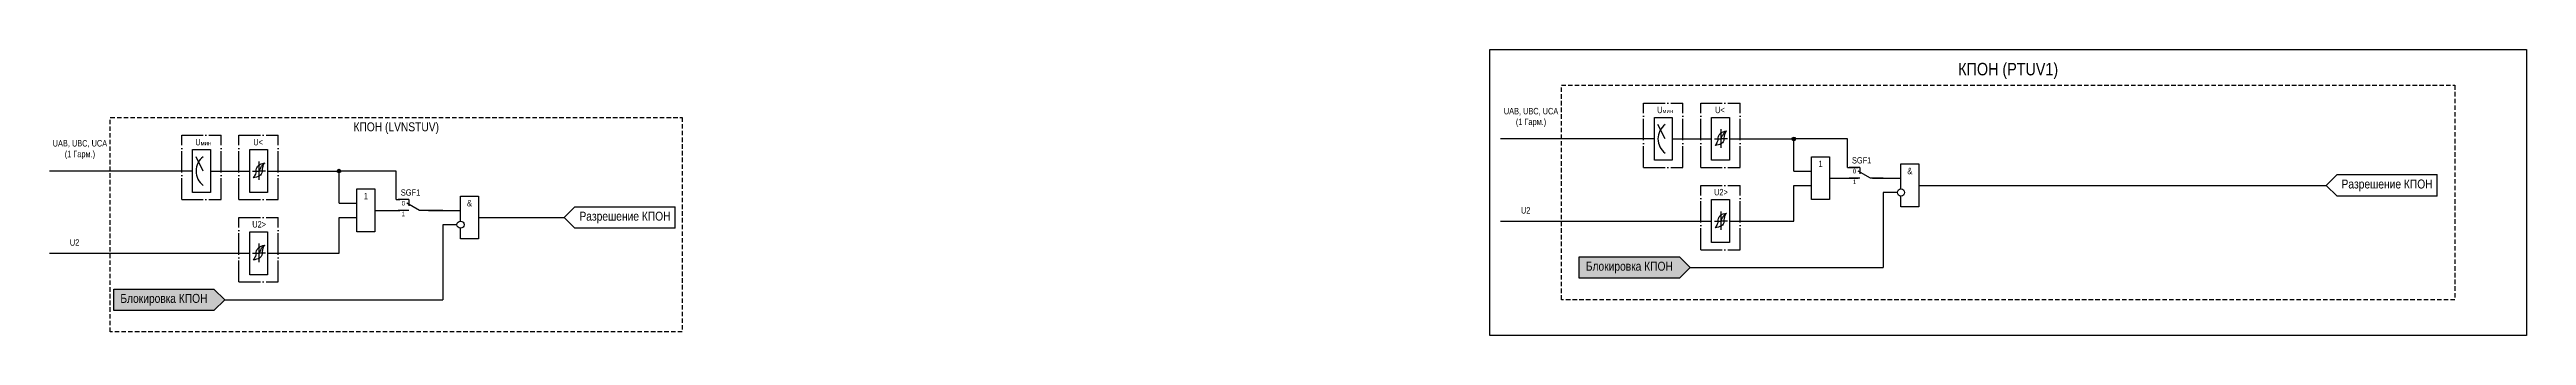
# Model space of a CAD drawing. Header units: millimetres. Extents: x -1768 to 451, y 0 to 125.
# Drawn here: x -1768 to -1075, y 0 to 80 of the extents above; entities that cross this region are included whole.
import ezdxf
from ezdxf.enums import TextEntityAlignment as Align

# ---------------------------------------------------------------- set-up
doc = ezdxf.new("R2010")
doc.units = ezdxf.units.MM
doc.linetypes.add('ACAD_ISO04W100', pattern=[30, 24, -3, 0, -3])
doc.linetypes.add('штриховая2', pattern=[0.375, 0.25, -0.125])
doc.layers.add('TEXT', color=7, linetype='Continuous', lineweight=25, true_color=0xffffff)
doc.layers.add('Основная', color=7, linetype='Continuous')
doc.styles.add('1.8_Gost_RD', font='ARIALN.TTF', dxfattribs={"height": 1.8})
doc.styles.add('2.5_Gost_RD', font='ARIALN.TTF', dxfattribs={"height": 2.5})
doc.styles.add('3.5_Gost_RD', font='ARIALN.TTF', dxfattribs={"height": 3.5})
doc.styles.add('Вывод', font='ARIALN.TTF', dxfattribs={"height": 2.5})
doc.styles.add('Компонент', font='ARIALN.TTF', dxfattribs={"height": 3.5})

# ---------------------------------------------------------------- blocks, each defined once
blk = doc.blocks.new('*U70')
at = {"layer": 'Основная', "linetype": 'ACAD_ISO04W100', "ltscale": 0.25}
for p, q in [((0, 0), (11, 0)), ((0, -18), (0, 0)), ((11, -18), (11, 0)), ((0, -18), (11, -18))]:
    blk.add_line(p, q, dxfattribs=at)
at = {"layer": 'Основная', "style": 'Компонент'}
blk.add_attdef('ОУ', text='', height=3.5, dxfattribs=at).set_placement((11, 0), align=Align.MIDDLE_CENTER)
blk = doc.blocks.new('*U82')
at = {"layer": 'Основная', "linetype": 'ACAD_ISO04W100', "ltscale": 0.25}
for p, q in [((0, 0), (11, 0)), ((0, -18), (0, 0)), ((11, -18), (11, 0)), ((0, -18), (11, -18))]:
    blk.add_line(p, q, dxfattribs=at)
at = {"layer": 'Основная', "style": 'Компонент'}
blk.add_attdef('ОУ', text='', height=3.5, dxfattribs=at).set_placement((11, 0), align=Align.MIDDLE_CENTER)
blk = doc.blocks.new('*U79')
at = {"layer": 'Основная', "color": 0}
blk.add_line((0, 0), (7, 4), dxfattribs=at)
at = {"layer": 'Основная', "ltscale": 0.35}
blk.add_line((6, 6), (6, 2.5), dxfattribs=at)
blk = doc.blocks.new('*U81')
at = {"layer": 'Основная', "color": 0}
for p, q in [((-3, 6), (-9, 6)), ((-3, 0), (-9, 0)), ((9, 0), (3, 0))]:
    blk.add_line(p, q, dxfattribs=at)
at = {"layer": 'Основная', "ltscale": 0.25, "xscale": -1}
blk.add_blockref('*U79', (3, 0), dxfattribs=at)
at = {"layer": 'Основная'}
for tag, height, style, p in [('В1', 2.5, 'Вывод', (-14, 6)), ('В2', 2.5, 'Вывод', (-6, 4)), ('ОУ', 3.5, 'Компонент', (-2, 10)), ('В3', 2.5, 'Вывод', (-6, -2))]:
    blk.add_attdef(tag, text='', height=height, dxfattribs=dict(at, style=style)).set_placement(p, align=Align.MIDDLE_CENTER)
blk = doc.blocks.new('Точка')
at = {"ltscale": 100}
h = blk.add_hatch(color=256, dxfattribs=at)
h.dxf.hatch_style = 1
edge = h.paths.add_edge_path()
edge.add_arc((0, 0), 0.5, 0, 360)
blk.add_circle((0, 0), 0.5, dxfattribs=at)

msp = doc.modelspace()

# ---------------------------------------------------------------- hatches: boundary and pattern name
at = {"ltscale": 100, "true_color": 0x5496bb}
h = msp.add_hatch(color=153, dxfattribs=at)
h.dxf.hatch_style = 1
h.paths.add_polyline_path([(-1340, 22), (-1312, 22), (-1309, 19), (-1312, 16), (-1340, 16)])
h = msp.add_hatch(color=153, dxfattribs=at)
h.dxf.hatch_style = 1
h.paths.add_polyline_path([(-1750, 13), (-1722, 13), (-1719, 10), (-1722, 7), (-1750, 7)])

# ---------------------------------------------------------------- linework, layer by layer
at = {"ltscale": 100}
for p, q in [((-1319, 59.5), (-1319, 61)), ((-1319, 61), (-1314, 61)), ((-1319, 52), (-1319, 60)), ((-1314, 61), (-1314, 55)), ((-1303, 59.5), (-1303, 61)), ((-1303, 61), (-1298, 61)), ((-1303, 52), (-1303, 60)), ((-1298, 61), (-1298, 55)), ((-1728, 50.5), (-1728, 52)), ((-1728, 52), (-1723, 52)), ((-1728, 43), (-1728, 51)), ((-1723, 52), (-1723, 46)), ((-1712, 50.5), (-1712, 52)), ((-1712, 52), (-1707, 52)), ((-1712, 43), (-1712, 51)), ((-1707, 52), (-1707, 46)), ((-1319, 55), (-1362, 55)), ((-1319, 49), (-1319, 52)), ((-1314, 49), (-1319, 49)), ((-1314, 55), (-1314, 49)), ((-1303, 49), (-1303, 52)), ((-1298, 49), (-1303, 49)), ((-1298, 55), (-1280, 55)), ((-1298, 55), (-1298, 49)), ((-1280, 46), (-1280, 55)), ((-1265, 55), (-1280, 55)), ((-1275, 44.5), (-1275, 50)), ((-1275, 50), (-1270, 50)), ((-1270, 50), (-1270, 40)), ((-1265, 47), (-1265, 55)), ((-1728, 46), (-1768, 46)), ((-1728, 40), (-1728, 43)), ((-1723, 46), (-1723, 40)), ((-1712, 40), (-1712, 43)), ((-1707, 46), (-1687, 46)), ((-1707, 46), (-1707, 40)), ((-1687, 37), (-1687, 46)), ((-1671, 46), (-1687, 46)), ((-1671, 38), (-1671, 46)), ((-1280, 46), (-1275, 46)), ((-1280, 42), (-1275, 42)), ((-1280, 32), (-1280, 42)), ((-1275, 41), (-1275, 45)), ((-1270, 44), (-1262, 44)), ((-1265, 47), (-1262, 47)), ((-1258, 44), (-1250, 44)), ((-1255, 44), (-1258, 44)), ((-1245, 42), (-1131, 42)), ((-1128, 45), (-1131, 42)), ((-1131, 42), (-1128, 39)), ((-1128, 45), (-1100, 45)), ((-1100, 39), (-1100, 45)), ((-1723, 40), (-1728, 40)), ((-1707, 40), (-1712, 40)), ((-1687, 37), (-1682, 37)), ((-1682, 35.5), (-1682, 41)), ((-1682, 41), (-1677, 41)), ((-1682, 32), (-1682, 36)), ((-1677, 41), (-1677, 31)), ((-1677, 35), (-1671, 35)), ((-1671, 38), (-1670, 38)), ((-1671, 35), (-1670, 35)), ((-1658, 35), (-1664, 35)), ((-1662, 35), (-1653, 35)), ((-1621, 36), (-1624, 33)), ((-1621, 36), (-1593, 36)), ((-1593, 30), (-1593, 36)), ((-1303, 36.5), (-1303, 38)), ((-1303, 38), (-1298, 38)), ((-1303, 29), (-1303, 37)), ((-1298, 38), (-1298, 32)), ((-1275, 38), (-1275, 41)), ((-1270, 38), (-1275, 38)), ((-1270, 40), (-1270, 38)), ((-1251, 40), (-1255, 40)), ((-1255, 40), (-1255, 19)), ((-1100, 39), (-1128, 39)), ((-1712, 27.5), (-1712, 29)), ((-1712, 29), (-1707, 29)), ((-1712, 20), (-1712, 28)), ((-1707, 29), (-1707, 23)), ((-1687, 33), (-1682, 33)), ((-1687, 23), (-1687, 33)), ((-1682, 29), (-1682, 32)), ((-1677, 29), (-1682, 29)), ((-1677, 31), (-1677, 29)), ((-1654, 31), (-1658, 31)), ((-1658, 31), (-1658, 10)), ((-1648, 33), (-1624, 33)), ((-1624, 33), (-1621, 30)), ((-1593, 30), (-1621, 30)), ((-1303, 26), (-1303, 29)), ((-1298, 32), (-1298, 26)), ((-1298, 32), (-1280, 32)), ((-1707, 23), (-1707, 17)), ((-1707, 23), (-1687, 23)), ((-1340, 22), (-1312, 22)), ((-1312, 22), (-1309, 19)), ((-1298, 26), (-1303, 26)), ((-1712, 17), (-1712, 20)), ((-1707, 17), (-1712, 17)), ((-1312, 16), (-1340, 16)), ((-1309, 19), (-1312, 16)), ((-1309, 19), (-1255, 19)), ((-1750, 13), (-1722, 13)), ((-1722, 7), (-1750, 7)), ((-1722, 13), (-1719, 10)), ((-1719, 10), (-1722, 7)), ((-1719, 10), (-1658, 10))]:
    msp.add_line(p, q, dxfattribs=at)
at = {"color": 7, "ltscale": 100}
for p, q in [((-1316, 55), (-1318, 59)), ((-1725, 46), (-1727, 50)), ((-1314, 55), (-1303, 55)), ((-1302.21, 55), (-1300.4, 55)), ((-1298.58, 55), (-1300.4, 55)), ((-1723, 46), (-1712, 46)), ((-1711.21, 46), (-1709.4, 46)), ((-1707.58, 46), (-1709.4, 46)), ((-1362, 32), (-1303, 32)), ((-1302.21, 32), (-1300.4, 32)), ((-1298.58, 32), (-1300.4, 32)), ((-1768, 23), (-1712, 23)), ((-1711.21, 23), (-1709.4, 23)), ((-1707.58, 23), (-1709.4, 23))]:
    msp.add_line(p, q, dxfattribs=at)
for p, q in [((-1300.4, 57.72), (-1300.4, 52.52)), ((-1709.4, 48.72), (-1709.4, 43.52)), ((-1300.4, 34.72), (-1300.4, 29.52)), ((-1709.4, 25.72), (-1709.4, 20.52))]:
    msp.add_line(p, q)
at = {"ltscale": 100}
msp.add_lwpolyline([(-1365, 80), (-1075, 80), (-1075, 0), (-1365, 0)], close=True, dxfattribs=at)
at = {"linetype": 'штриховая2', "ltscale": 5}
for points in [[(-1345, 70), (-1095, 70), (-1095, 10), (-1345, 10)], [(-1751, 61), (-1591, 61), (-1591, 1), (-1751, 1)]]:
    msp.add_lwpolyline(points, close=True, dxfattribs=at)
at = {"ltscale": 100}
for points in [[(-1250, 41), (-1250, 48), (-1245, 48), (-1245, 36), (-1250, 36), (-1250, 39)], [(-1653, 32), (-1653, 39), (-1648, 39), (-1648, 27), (-1653, 27), (-1653, 30)], [(-1340, 22), (-1312, 22), (-1309, 19), (-1312, 16), (-1340, 16), (-1340, 22)], [(-1750, 13), (-1722, 13), (-1719, 10), (-1722, 7), (-1750, 7), (-1750, 13)]]:
    msp.add_lwpolyline(points, dxfattribs=at)
for centre in [(-1250, 40), (-1653, 31)]:
    msp.add_circle(centre, 1)
at = {"color": 7, "ltscale": 100}
for centre in [(-1313, 55), (-1722, 46)]:
    msp.add_arc(centre, 5, 126.8699, 233.1301, dxfattribs=at)
for points in [[(-1301.2, 54.92), (-1301.05, 55.71), (-1300.56, 56.54), (-1298.8, 57.26)], [(-1300.4, 55), (-1300, 55.72), (-1299.53, 56.6), (-1298.8, 57.26)], [(-1299.52, 54.92), (-1299.4, 55.71), (-1299.19, 56.54), (-1298.8, 57.26)], [(-1301.2, 54.92), (-1301.4, 54.13), (-1302, 53.12)], [(-1299.52, 54.92), (-1299.75, 54.13), (-1300.24, 53.67), (-1302, 53.12)], [(-1710.2, 45.92), (-1710.4, 45.13), (-1711, 44.12)], [(-1708.52, 45.92), (-1708.75, 45.13), (-1709.24, 44.67), (-1711, 44.12)], [(-1710.2, 45.92), (-1710.05, 46.71), (-1709.56, 47.54), (-1707.8, 48.26)], [(-1709.4, 46), (-1709, 46.72), (-1708.53, 47.6), (-1707.8, 48.26)], [(-1708.52, 45.92), (-1708.4, 46.71), (-1708.19, 47.54), (-1707.8, 48.26)], [(-1301.2, 31.92), (-1301.4, 31.13), (-1302, 30.12)], [(-1299.52, 31.92), (-1299.75, 31.13), (-1300.24, 30.67), (-1302, 30.12)], [(-1301.2, 31.92), (-1301.05, 32.71), (-1300.56, 33.54), (-1298.8, 34.26)], [(-1300.4, 32), (-1300, 32.72), (-1299.53, 33.6), (-1298.8, 34.26)], [(-1299.52, 31.92), (-1299.4, 32.71), (-1299.19, 33.54), (-1298.8, 34.26)], [(-1710.2, 22.92), (-1710.4, 22.13), (-1711, 21.12)], [(-1708.52, 22.92), (-1708.75, 22.13), (-1709.24, 21.67), (-1711, 21.12)], [(-1710.2, 22.92), (-1710.05, 23.71), (-1709.56, 24.54), (-1707.8, 25.26)], [(-1709.4, 23), (-1709, 23.72), (-1708.53, 24.6), (-1707.8, 25.26)], [(-1708.52, 22.92), (-1708.4, 23.71), (-1708.19, 24.54), (-1707.8, 25.26)]]:
    msp.add_spline(points, degree=3)

# ---------------------------------------------------------------- block references
at = {"color": 3, "ltscale": 100}
for p in [(-1280, 55), (-1687, 46)]:
    msp.add_blockref('Точка', p, dxfattribs=at)
at = {"layer": 'Основная', "ltscale": 0.25}
for name, p in [('*U82', (-1322, 65)), ('*U70', (-1306, 65)), ('*U82', (-1731, 56)), ('*U70', (-1715, 56)), ('*U82', (-1306, 42)), ('*U82', (-1715, 33))]:
    msp.add_blockref(name, p, dxfattribs=at)
ref = msp.add_blockref('*U81', (-1260, 44), dxfattribs=dict(at, xscale=0.5, yscale=0.5, zscale=0.5))
ref.add_attrib('ОУ', 'SGF1', dxfattribs={"height": 1.75, "style": 'Компонент'}).set_placement((-1261, 49), align=Align.MIDDLE_CENTER)
ref.add_attrib('В2', '0', dxfattribs={"height": 1.25, "style": 'Вывод'}).set_placement((-1263, 46), align=Align.MIDDLE_CENTER)
ref.add_attrib('В3', '1', dxfattribs={"height": 1.25, "style": 'Вывод'}).set_placement((-1263, 43), align=Align.MIDDLE_CENTER)
ref = msp.add_blockref('*U81', (-1666, 35), dxfattribs=dict(at, xscale=0.5, yscale=0.5, zscale=0.5))
ref.add_attrib('ОУ', 'SGF1', dxfattribs={"height": 1.75, "style": 'Компонент'}).set_placement((-1667, 40), align=Align.MIDDLE_CENTER)
ref.add_attrib('В2', '0', dxfattribs={"height": 1.25, "style": 'Вывод'}).set_placement((-1669, 37), align=Align.MIDDLE_CENTER)
ref.add_attrib('В3', '1', dxfattribs={"height": 1.25, "style": 'Вывод'}).set_placement((-1669, 34), align=Align.MIDDLE_CENTER)

# ---------------------------------------------------------------- texts
at = {"color": 30, "ltscale": 100, "attachment_point": 5}
for s, insert, char_height, width, style in [('\\pt108.5;КПОН (PTUV1)', (-1220, 74), 3.5, 250, '3.5_Gost_RD'), ('КПОН (LVNSTUV)', (-1671, 58), 2.5, 160, '2.5_Gost_RD')]:
    msp.add_mtext(s, dxfattribs=dict(at, insert=insert, char_height=char_height, width=width, style=style))
at = {"ltscale": 100, "attachment_point": 5}
for s, insert, char_height, width, style in [('UAB, UBC, UCA^J(1 Гарм.)', (-1353.5, 61), 1.8, 17, '1.8_Gost_RD'), ('UAB, UBC, UCA^J(1 Гарм.)', (-1759.5, 52), 1.8, 17, '1.8_Gost_RD'), ('1', (-1272.5, 48), 1.8, 5, '2.5_Gost_RD'), ('&', (-1247.5, 46), 1.8, 5, '2.5_Gost_RD'), ('Разрешение КПОН', (-1114, 42), 2.5, 28, '2.5_Gost_RD'), ('1', (-1679.5, 39), 1.8, 5, '2.5_Gost_RD'), ('&', (-1650.5, 37), 1.8, 5, '2.5_Gost_RD'), ('Разрешение КПОН', (-1607, 33), 2.5, 28, '2.5_Gost_RD'), ('U2', (-1355, 35), 1.8, 9, '1.8_Gost_RD'), ('U2', (-1761, 26), 1.8, 9, '1.8_Gost_RD')]:
    msp.add_mtext(s, dxfattribs=dict(at, insert=insert, char_height=char_height, width=width, style=style))
at = {"color": 7, "ltscale": 100, "char_height": 1.8, "attachment_point": 1, "style": '1.8_Gost_RD'}
for s, width, insert in [('\\pi2.78586;U{\\H0.66667x;мин}', 11, (-1321, 64)), ('U<', 4, (-1302, 64)), ('\\pi2.78586;U{\\H0.66667x;мин}', 11, (-1730, 55)), ('U<', 4, (-1711, 55)), ('\\pi3.7178;U2>', 11, (-1306, 41)), ('\\pi3.7178;U2>', 11, (-1715, 32))]:
    msp.add_mtext_dynamic_manual_height_columns(s, width=width, gutter_width=17.5, heights=[0], dxfattribs=dict(at, insert=insert))
at = {"layer": 'TEXT', "color": 0, "ltscale": 100, "char_height": 2.5, "width": 28, "attachment_point": 5, "style": '2.5_Gost_RD'}
for insert in [(-1326, 19), (-1736, 10)]:
    msp.add_mtext('{\\C256;Блокировка КПОН}', dxfattribs=dict(at, insert=insert))

doc.saveas('drawing.dxf')
